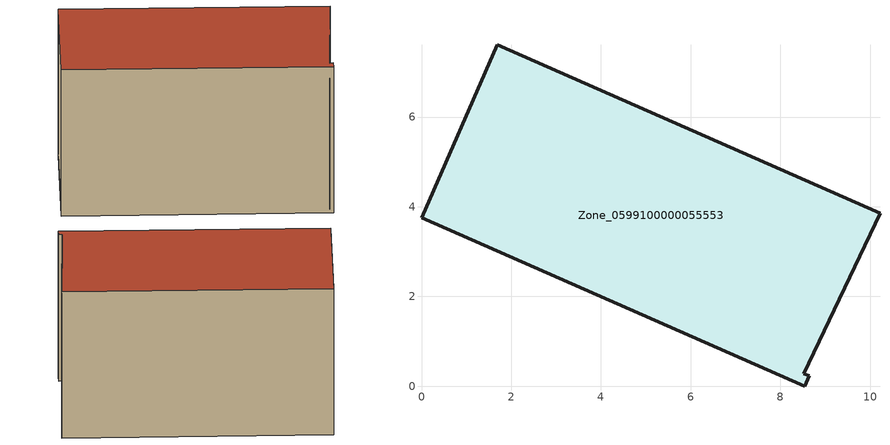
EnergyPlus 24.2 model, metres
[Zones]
Zone_0599100000055553
 floor ground (C_G): 10.22,3.85 8.52,0.28 8.64,0.23 8.54,0 0,3.76 1.69,7.61 z0
 wall outside (C_F): 10.22,3.85 1.69,7.61 0,3.76 8.54,0 8.64,0.23 8.52,0.28 10.22,3.85 z0:5.76
 roof outside (C_R): 8.52,0.28 10.22,3.85 1.69,7.61 0,3.76 8.54,0 8.64,0.23 z5.76
[BUILDING]
Pand.0599100000055553: North Axis=0; Terrain=City; Loads Convergence Tolerance Value=0.04; Temperature Convergence Tolerance Value=0.4; Solar Distribution=FullExterior; Maximum Number of Warmup Days=25; Minimum Number of Warmup Days=1
[Site:Location]
Rotterdam.The.Hague.AP_ZH_NLD Design_Conditions: Latitude=51.96; Longitude=4.45; Time Zone=1; Elevation=-4.5
[SITE:GROUNDTEMPERATURE:BUILDINGSURFACE]
18, 18, 18, 18, 18, 18, 18, 18, 18, 18, 18, 18
[MATERIAL] Thermal Absorptance=0.9; Solar Absorptance=0.7; Visible Absorptance=0.7
Name | Roughness | Thickness | Conductivity | Density | Specific Heat
G.TI.1946-1964 | MediumSmooth | 0.15 | 1 | 540 | 1210
F.TI.1946-1964 | Rough | 0.3 | 0.857143 | 1920 | 840
R.TI.1946-1964 | MediumRough | 0.2 | 0.277778 | 1500 | 1000
[CONSTRUCTION]
C_G: G.TI.1946-1964
C_F: F.TI.1946-1964
C_R: R.TI.1946-1964
[ZONE]
Zone_0599100000055553: Type=1; Multiplier=1; Ceiling Height=Autocalculate; Volume=Autocalculate; Floor Area=autocalculate; Part of Total Floor Area=Yes
[ZONEINFILTRATION:DESIGNFLOWRATE]
Infil_Zone_0599100000055553: Zone or ZoneList or Space or SpaceList=Zone_0599100000055553; Schedule=AlwaysOn; Design Flow Rate Calculation Method=Flow/Area; Flow Rate per Floor Area=0.003; Constant Term Coefficient=1; Temperature Term Coefficient=0; Velocity Term Coefficient=0; Velocity Squared Term Coefficient=0
[HVACTEMPLATE:ZONE:IDEALLOADSAIRSYSTEM]
Zone_0599100000055553: Maximum Heating Supply Air Temperature=50; Minimum Cooling Supply Air Temperature=13; Maximum Heating Supply Air Humidity Ratio=0.0156; Minimum Cooling Supply Air Humidity Ratio=0.0077; Heating Limit=NoLimit; Cooling Limit=NoLimit; Dehumidification Control Type=ConstantSensibleHeatRatio; Cooling Sensible Heat Ratio=0.7; Dehumidification Setpoint=60; Humidification Control Type=None; Humidification Setpoint=30; Outdoor Air Method=None; Outdoor Air Flow Rate per Person=0.00944; Outdoor Air Flow Rate per Zone Floor Area=0; Outdoor Air Flow Rate per Zone=0; Demand Controlled Ventilation Type=None; Outdoor Air Economizer Type=NoEconomizer; Heat Recovery Type=None; Sensible Heat Recovery Effectiveness=0.7; Latent Heat Recovery Effectiveness=0.65
[ZONECONTROL:THERMOSTAT]
ThermostatControl_Zone_0599100000055553: Zone or ZoneList=Zone_0599100000055553; Control Type Schedule=DualSetpointControlType; Control 1=Thermostat_Zone_0599100000055553; Temperature Difference Between Cutout And Setpoint=0
[THERMOSTATSETPOINT:DUALSETPOINT]
Thermostat_Zone_0599100000055553: Heating Setpoint Temperature Schedule=HeatingSetpoint_Zone_0599100000055553; Cooling Setpoint Temperature Schedule=CoolingSetpoint_Zone_0599100000055553
[SCHEDULE:COMPACT]
HeatingSetpoint_Zone_0599100000055553: Through: 12/31, For: AllDays, Until: 24:00, 21
CoolingSetpoint_Zone_0599100000055553: Through: 12/31, For: AllDays, Until: 24:00, 24
DualSetpointControlType: Through: 12/31, For: AllDays, Until: 24:00, 4
AlwaysOn: Through: 12/31, For: AllDays, Until: 24:00, 1
